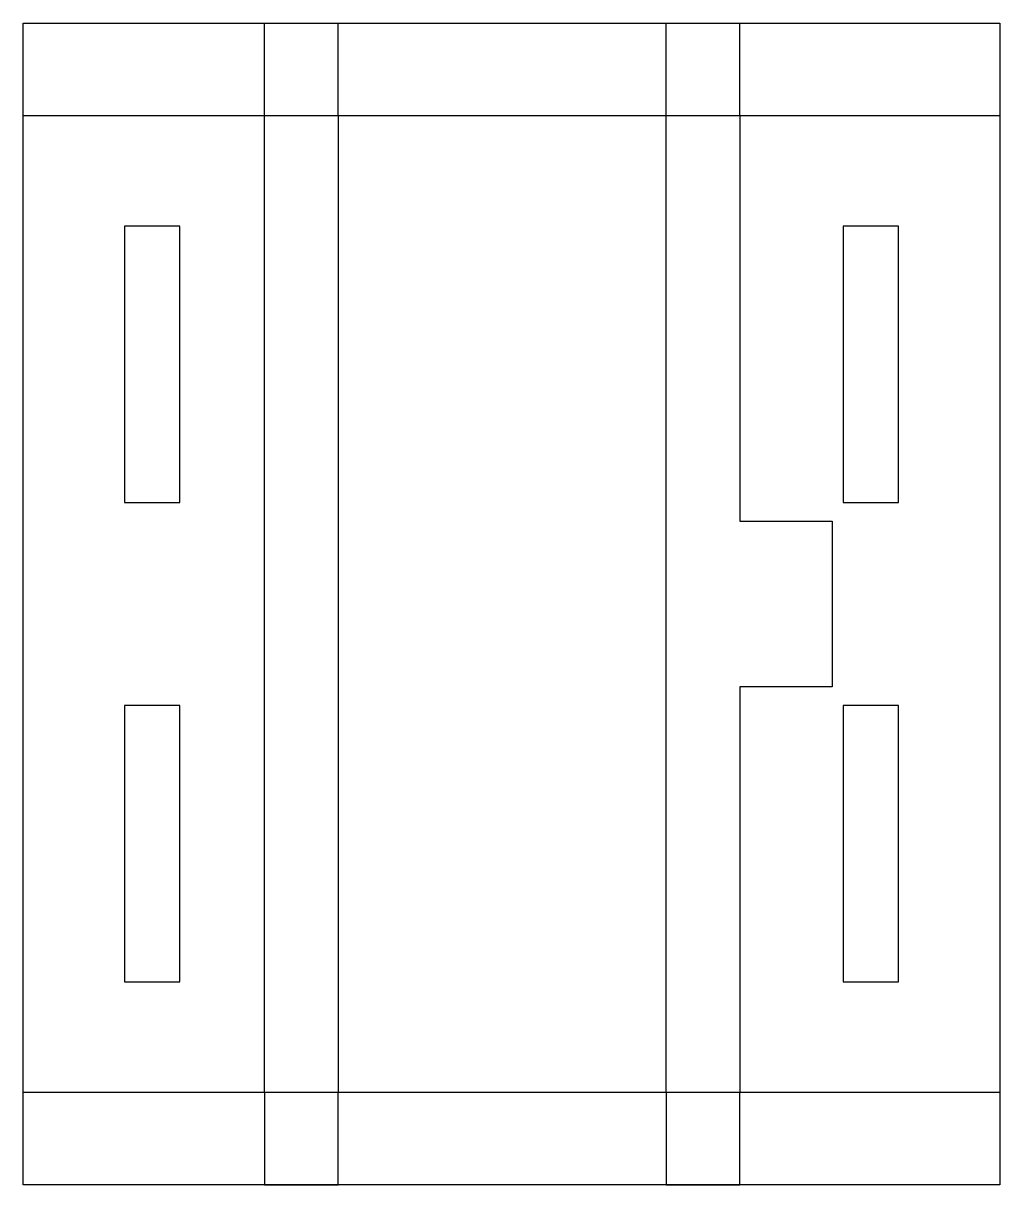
# Model space of a CAD drawing. Extents: x 4.5 to 57.5, y -1.6 to 61.4.
import ezdxf

# ---------------------------------------------------------------- set-up
doc = ezdxf.new("R2010")
doc.units = 0
doc.header["$MEASUREMENT"] = 0
doc.layers.get('0').update_dxf_attribs({"linetype": 'CONTINUOUS'})

msp = doc.modelspace()

# ---------------------------------------------------------------- linework, layer by layer
for p, q in [((4.48, 56.374), (4.48, 61.374)), ((4.48, 61.374), (57.48, 61.374)), ((17.58, 56.374), (17.58, 61.374)), ((21.58, 56.374), (21.58, 61.374)), ((39.38, 56.374), (39.38, 61.374)), ((43.38, 56.374), (43.38, 61.374)), ((57.48, 61.374), (57.48, 56.374)), ((4.48, 3.374), (4.48, 56.374)), ((4.48, 56.374), (57.48, 56.374)), ((17.58, 3.374), (17.58, 56.374)), ((21.58, 56.374), (21.58, 3.374)), ((39.38, 3.374), (39.38, 56.374)), ((43.38, 56.374), (43.38, 34.374)), ((57.48, 56.374), (57.48, 3.374)), ((57.48, 56.374), (57.48, 3.374)), ((12.98, 50.374), (9.98, 50.374)), ((9.98, 50.374), (9.98, 35.374)), ((12.98, 35.374), (12.98, 50.374)), ((51.98, 50.374), (48.98, 50.374)), ((48.98, 50.374), (48.98, 35.374)), ((51.98, 35.374), (51.98, 50.374)), ((9.98, 35.374), (12.98, 35.374)), ((48.98, 35.374), (51.98, 35.374)), ((43.38, 34.374), (48.38, 34.374)), ((48.38, 34.374), (48.38, 25.374)), ((48.38, 25.374), (43.38, 25.374)), ((43.38, 25.374), (43.38, 3.374)), ((12.98, 24.374), (9.98, 24.374)), ((9.98, 24.374), (9.98, 9.374)), ((12.98, 9.374), (12.98, 24.374)), ((51.98, 24.374), (48.98, 24.374)), ((48.98, 24.374), (48.98, 9.374)), ((51.98, 9.374), (51.98, 24.374)), ((9.98, 9.374), (12.98, 9.374)), ((48.98, 9.374), (51.98, 9.374)), ((57.48, 3.374), (4.48, 3.374)), ((4.48, -1.626), (4.48, 3.374)), ((17.58, 3.374), (17.58, -1.626)), ((21.58, -1.626), (21.58, 3.374)), ((39.38, 3.374), (39.38, -1.626)), ((43.38, -1.626), (43.38, 3.374)), ((57.48, 3.374), (57.48, -1.626)), ((57.48, -1.626), (4.48, -1.626)), ((17.58, -1.626), (21.58, -1.626)), ((39.38, -1.626), (43.38, -1.626))]:
    msp.add_line(p, q)

doc.saveas('drawing.dxf')
